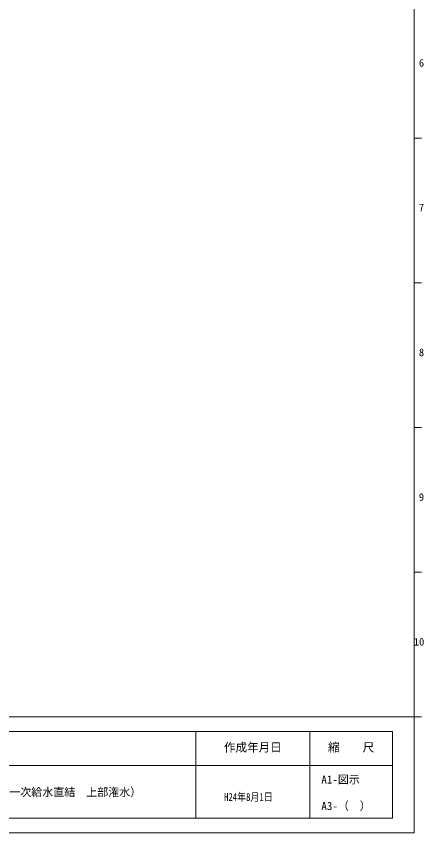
# Model space of a CAD drawing. Units: millimetres on the paper, enlarged 10 times. Extents: x -1916 to 1917, y -1364 to 1364.
# Drawn here: x 1213 to 1917, y -1364 to 48 of the extents above; entities that cross this region are included whole.
import ezdxf
from ezdxf.enums import TextEntityAlignment as Align

# ---------------------------------------------------------------- set-up
doc = ezdxf.new("R2010")
doc.units = ezdxf.units.MM
doc.header["$LTSCALE"] = 10
doc.layers.add('F-4', color=7, linetype='Continuous', lineweight=18)
doc.layers.add('F-5', color=7, linetype='Continuous', lineweight=18)
doc.styles.add('ＭＳ ゴシック', font='')
doc.styles.get('ＭＳ ゴシック').set_extended_font_data('MS Gothic')

msp = doc.modelspace()

# ---------------------------------------------------------------- linework, layer by layer
at = {"layer": 'F-4'}
for p, q in [((1900.73, 1338.76), (1900.73, -1364.21)), ((1900.73, -162.89), (1913.24, -162.89)), ((1913.24, -413.16), (1900.73, -413.16)), ((1913.24, -663.44), (1900.73, -663.44)), ((1913.24, -913.71), (1900.73, -913.71)), ((1913.24, -1163.99), (1900.73, -1163.99)), ((-1878.43, -1189.02), (1863.18, -1189.02)), ((1523.34, -1189.02), (1523.34, -1339.18)), ((1720.3, -1189.02), (1720.3, -1339.18)), ((1863.18, -1189.02), (1863.18, -1339.18)), ((-1878.43, -1339.18), (1863.18, -1339.18))]:
    msp.add_line(p, q, dxfattribs=at)
at = {"layer": 'F-4', "color": 3}
msp.add_line((1900.73, -1163.99), (-1915.97, -1163.99), dxfattribs=at)
at = {"layer": 'F-4'}
for points in [[(-1915.97, 1338.76), (-1915.97, -1364.21), (1900.73, -1364.21)], [(598.92, -1247.83), (811.65, -1247.83), (1863.18, -1247.83)]]:
    msp.add_lwpolyline(points, dxfattribs=at)

# ---------------------------------------------------------------- texts
at = {"layer": 'F-4', "style": 'ＭＳ ゴシック'}
for s, height, p in [('6', 13.2, (1908.91, -43.53)), ('7', 13.2, (1908.91, -293.81)), ('8', 13.2, (1908.91, -544.08)), ('9', 13.2, (1908.91, -794.36)), ('10', 13.2, (1900.15, -1044.63)), ('作成年月日', 14.66, (1571.82, -1228.42)), ('縮\u3000\u3000尺', 14.66, (1751.74, -1228.42))]:
    msp.add_text(s, height=height, dxfattribs=at).set_placement(p, align=Align.BOTTOM_LEFT)
at = {"layer": 'F-5', "style": 'ＭＳ ゴシック'}
for s, p in [('A1-図示', (1740.3, -1283.51)), ('花のかべ オーダーメイド－４（一次給水直結\u3000上部潅水）', (925.29, -1305.34)), ('A3-（\u3000）', (1740.3, -1329.18))]:
    msp.add_text(s, height=13.93, dxfattribs=at).set_placement(p, align=Align.BOTTOM_LEFT)
at = {"layer": 'F-5', "style": 'ＭＳ ゴシック', "width": 0.8}
msp.add_text('H24年8月1日  ', height=13.84, dxfattribs=at).set_placement((1572.07, -1313.58), align=Align.BOTTOM_LEFT)

doc.saveas('drawing.dxf')
